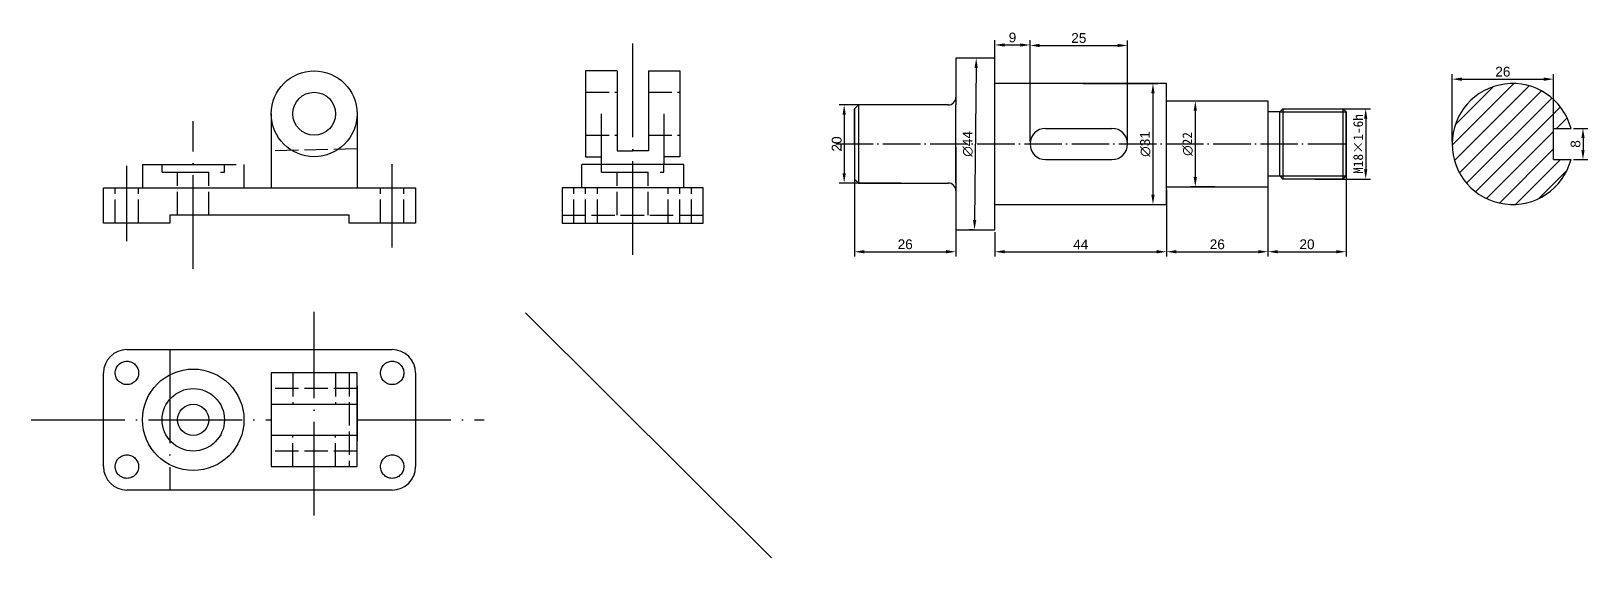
# Model space of a CAD drawing. Header units: millimetres. Extents: x 2342 to 3826, y 1446 to 1793.
# Drawn here: x 3426.7 to 3825.7, y 1462.6 to 1597.5 of the extents above; entities that cross this region are included whole.
import ezdxf

# ---------------------------------------------------------------- set-up
doc = ezdxf.new("R2010")
doc.units = ezdxf.units.MM
doc.linetypes.add('ACAD_ISO02W100', pattern=[15, 12, -3])
doc.linetypes.add('ACAD_ISO04W100', pattern=[30, 24, -3, 0, -3])
for name, color, linetype in [('尺寸标注', 7, 'Continuous'), ('点划线', 7, 'ACAD_ISO04W100'), ('细实线', 7, 'Continuous'), ('虚线', 7, 'ACAD_ISO02W100')]:
    doc.layers.add(name, color=color, linetype=linetype)
doc.layers.add('粗实线', color=7, linetype='Continuous', lineweight=30)
doc.styles.get("Standard").update_dxf_attribs({"font": 'arial.ttf'})
doc.dimstyles.new('ISO-25', dxfattribs={"dimtxt": 2.5, "dimasz": 2.5, "dimexe": 1.25, "dimexo": 0.625, "dimtad": 1, "dimtxsty": 'Standard', "dimcen": 2.5, "dimadec": 0, "dimazin": 0, "dimtfac": 1, "dimtmove": 0, "dimatfit": 3, "dimfxl": 1, "dimarcsym": 0})

# ---------------------------------------------------------------- blocks, each defined once
blk = doc.blocks.new('*D3')
at = {"layer": 'Defpoints', "color": 0, "linetype": 'Continuous', "lineweight": -3, "transparency": 16777216}
for p in [(3816.92, 1585.24), (3790.92, 1568.63), (3816.92, 1568.63)]:
    blk.add_point(p, dxfattribs=at)
at = {"layer": '尺寸标注', "color": 0, "linetype": 'Continuous', "lineweight": -2, "transparency": 16777216}
for p, q in [((3790.92, 1569.25), (3790.92, 1586.49)), ((3793.42, 1585.24), (3814.42, 1585.24)), ((3816.92, 1569.25), (3816.92, 1586.49))]:
    blk.add_line(p, q, dxfattribs=at)
at = {"layer": '尺寸标注', "color": 0, "linetype": 'Continuous', "lineweight": -3, "transparency": 16777216}
for points in [[(3793.42, 1585.65), (3793.42, 1584.82), (3790.92, 1585.24)], [(3814.42, 1585.65), (3814.42, 1584.82), (3816.92, 1585.24)]]:
    blk.add_solid(points, dxfattribs=at)
at = {"layer": '尺寸标注', "color": 0, "linetype": 'Continuous', "lineweight": -3, "transparency": 16777216, "insert": (3803.92, 1587.14), "char_height": 2.5, "attachment_point": 5}
blk.add_mtext('26', dxfattribs=at)
blk = doc.blocks.new('*D4')
at = {"layer": 'Defpoints', "color": 0, "linetype": 'Continuous', "lineweight": -3, "transparency": 16777216}
for p in [(3821.4, 1572.63), (3821.4, 1564.63), (3824.47, 1564.63)]:
    blk.add_point(p, dxfattribs=at)
at = {"layer": '尺寸标注', "color": 0, "linetype": 'Continuous', "lineweight": -2, "transparency": 16777216}
for p, q in [((3822.02, 1572.63), (3825.72, 1572.63)), ((3824.47, 1570.13), (3824.47, 1567.13)), ((3822.02, 1564.63), (3825.72, 1564.63))]:
    blk.add_line(p, q, dxfattribs=at)
at = {"layer": '尺寸标注', "color": 0, "linetype": 'Continuous', "lineweight": -3, "transparency": 16777216}
for points in [[(3824.05, 1570.13), (3824.88, 1570.13), (3824.47, 1572.63)], [(3824.05, 1567.13), (3824.88, 1567.13), (3824.47, 1564.63)]]:
    blk.add_solid(points, dxfattribs=at)
at = {"layer": '尺寸标注', "color": 0, "linetype": 'Continuous', "lineweight": -3, "transparency": 16777216, "insert": (3822.56, 1568.63), "char_height": 2.5, "attachment_point": 5, "rotation": 90}
blk.add_mtext('8', dxfattribs=at)
blk = doc.blocks.new('*D5')
at = {"layer": 'Defpoints', "color": 0, "linetype": 'Continuous', "lineweight": -3, "transparency": 16777216}
for p in [(3743.72, 1568.63), (3763.72, 1568.63), (3763.72, 1541.02)]:
    blk.add_point(p, dxfattribs=at)
at = {"layer": '尺寸标注', "color": 0, "linetype": 'Continuous', "lineweight": -2, "transparency": 16777216}
for p, q in [((3743.72, 1568), (3743.72, 1539.77)), ((3763.72, 1568), (3763.72, 1539.77)), ((3746.22, 1541.02), (3761.22, 1541.02))]:
    blk.add_line(p, q, dxfattribs=at)
at = {"layer": '尺寸标注', "color": 0, "linetype": 'Continuous', "lineweight": -3, "transparency": 16777216}
for points in [[(3746.22, 1541.44), (3746.22, 1540.61), (3743.72, 1541.02)], [(3761.22, 1541.44), (3761.22, 1540.61), (3763.72, 1541.02)]]:
    blk.add_solid(points, dxfattribs=at)
at = {"layer": '尺寸标注', "color": 0, "linetype": 'Continuous', "lineweight": -3, "transparency": 16777216, "insert": (3753.72, 1542.92), "char_height": 2.5, "attachment_point": 5}
blk.add_mtext('20', dxfattribs=at)
blk = doc.blocks.new('*D6')
at = {"layer": 'Defpoints', "color": 0, "linetype": 'Continuous', "lineweight": -3, "transparency": 16777216}
for p in [(3717.72, 1557.63), (3743.72, 1557.63), (3743.72, 1541.02)]:
    blk.add_point(p, dxfattribs=at)
at = {"layer": '尺寸标注', "color": 0, "linetype": 'Continuous', "lineweight": -2, "transparency": 16777216}
for p, q in [((3717.72, 1557), (3717.72, 1539.77)), ((3743.72, 1557), (3743.72, 1539.77)), ((3720.22, 1541.02), (3741.22, 1541.02))]:
    blk.add_line(p, q, dxfattribs=at)
at = {"layer": '尺寸标注', "color": 0, "linetype": 'Continuous', "lineweight": -3, "transparency": 16777216}
for points in [[(3720.22, 1541.44), (3720.22, 1540.61), (3717.72, 1541.02)], [(3741.22, 1541.44), (3741.22, 1540.61), (3743.72, 1541.02)]]:
    blk.add_solid(points, dxfattribs=at)
at = {"layer": '尺寸标注', "color": 0, "linetype": 'Continuous', "lineweight": -3, "transparency": 16777216, "insert": (3730.72, 1542.92), "char_height": 2.5, "attachment_point": 5}
blk.add_mtext('26', dxfattribs=at)
blk = doc.blocks.new('*D7')
at = {"layer": 'Defpoints', "color": 0, "linetype": 'Continuous', "lineweight": -3, "transparency": 16777216}
for p in [(3673.72, 1546.63), (3717.72, 1546.63), (3717.72, 1541.02)]:
    blk.add_point(p, dxfattribs=at)
at = {"layer": '尺寸标注', "color": 0, "linetype": 'Continuous', "lineweight": -2, "transparency": 16777216}
for p, q in [((3673.72, 1546), (3673.72, 1539.77)), ((3717.72, 1546), (3717.72, 1539.77)), ((3676.22, 1541.02), (3715.22, 1541.02))]:
    blk.add_line(p, q, dxfattribs=at)
at = {"layer": '尺寸标注', "color": 0, "linetype": 'Continuous', "lineweight": -3, "transparency": 16777216}
for points in [[(3676.22, 1541.44), (3676.22, 1540.61), (3673.72, 1541.02)], [(3715.22, 1541.44), (3715.22, 1540.61), (3717.72, 1541.02)]]:
    blk.add_solid(points, dxfattribs=at)
at = {"layer": '尺寸标注', "color": 0, "linetype": 'Continuous', "lineweight": -3, "transparency": 16777216, "insert": (3695.72, 1542.9), "char_height": 2.5, "attachment_point": 5}
blk.add_mtext('44', dxfattribs=at)
blk = doc.blocks.new('*D8')
at = {"layer": 'Defpoints', "color": 0, "linetype": 'Continuous', "lineweight": -3, "transparency": 16777216}
for p in [(3637.72, 1568.63), (3663.72, 1568.63), (3663.72, 1541.02)]:
    blk.add_point(p, dxfattribs=at)
at = {"layer": '尺寸标注', "color": 0, "linetype": 'Continuous', "lineweight": -2, "transparency": 16777216}
for p, q in [((3637.72, 1568), (3637.72, 1539.77)), ((3663.72, 1568), (3663.72, 1539.77)), ((3640.22, 1541.02), (3661.22, 1541.02))]:
    blk.add_line(p, q, dxfattribs=at)
at = {"layer": '尺寸标注', "color": 0, "linetype": 'Continuous', "lineweight": -3, "transparency": 16777216}
for points in [[(3640.22, 1541.44), (3640.22, 1540.61), (3637.72, 1541.02)], [(3661.22, 1541.44), (3661.22, 1540.61), (3663.72, 1541.02)]]:
    blk.add_solid(points, dxfattribs=at)
at = {"layer": '尺寸标注', "color": 0, "linetype": 'Continuous', "lineweight": -3, "transparency": 16777216, "insert": (3650.72, 1542.92), "char_height": 2.5, "attachment_point": 5}
blk.add_mtext('26', dxfattribs=at)
blk = doc.blocks.new('*D9')
at = {"layer": 'Defpoints', "color": 0, "linetype": 'Continuous', "lineweight": -3, "transparency": 16777216}
for p in [(3682.72, 1594), (3673.72, 1568.63), (3682.72, 1568.63)]:
    blk.add_point(p, dxfattribs=at)
at = {"layer": '尺寸标注', "color": 0, "linetype": 'Continuous', "lineweight": -2, "transparency": 16777216}
for p, q in [((3673.72, 1569.25), (3673.72, 1595.25)), ((3676.22, 1594), (3680.22, 1594)), ((3682.72, 1569.25), (3682.72, 1595.25))]:
    blk.add_line(p, q, dxfattribs=at)
at = {"layer": '尺寸标注', "color": 0, "linetype": 'Continuous', "lineweight": -3, "transparency": 16777216}
for points in [[(3676.22, 1594.41), (3676.22, 1593.58), (3673.72, 1594)], [(3680.22, 1594.41), (3680.22, 1593.58), (3682.72, 1594)]]:
    blk.add_solid(points, dxfattribs=at)
at = {"layer": '尺寸标注', "color": 0, "linetype": 'Continuous', "lineweight": -3, "transparency": 16777216, "insert": (3678.22, 1595.9), "char_height": 2.5, "attachment_point": 5}
blk.add_mtext('9', dxfattribs=at)
blk = doc.blocks.new('*D10')
at = {"layer": 'Defpoints', "color": 0, "linetype": 'Continuous', "lineweight": -3, "transparency": 16777216}
for p in [(3707.72, 1593.87), (3682.72, 1568.63), (3707.72, 1568.63)]:
    blk.add_point(p, dxfattribs=at)
at = {"layer": '尺寸标注', "color": 0, "linetype": 'Continuous', "lineweight": -2, "transparency": 16777216}
for p, q in [((3682.72, 1569.25), (3682.72, 1595.12)), ((3685.22, 1593.87), (3705.22, 1593.87)), ((3707.72, 1569.25), (3707.72, 1595.12))]:
    blk.add_line(p, q, dxfattribs=at)
at = {"layer": '尺寸标注', "color": 0, "linetype": 'Continuous', "lineweight": -3, "transparency": 16777216}
for points in [[(3685.22, 1594.29), (3685.22, 1593.45), (3682.72, 1593.87)], [(3705.22, 1594.29), (3705.22, 1593.45), (3707.72, 1593.87)]]:
    blk.add_solid(points, dxfattribs=at)
at = {"layer": '尺寸标注', "color": 0, "linetype": 'Continuous', "lineweight": -3, "transparency": 16777216, "insert": (3695.22, 1595.77), "char_height": 2.5, "attachment_point": 5}
blk.add_mtext('25', dxfattribs=at)
blk = doc.blocks.new('*D11')
at = {"layer": 'Defpoints', "color": 0, "linetype": 'Continuous', "lineweight": -3, "transparency": 16777216}
for p in [(3669.16, 1590.63), (3668.49, 1546.63), (3668.72, 1546.63)]:
    blk.add_point(p, dxfattribs=at)
at = {"layer": '尺寸标注', "color": 0, "linetype": 'Continuous', "lineweight": -2, "transparency": 16777216}
for p, q in [((3668.53, 1590.63), (3667.68, 1590.64)), ((3668.91, 1588.13), (3668.52, 1549.13)), ((3668.1, 1546.63), (3667.24, 1546.64))]:
    blk.add_line(p, q, dxfattribs=at)
at = {"layer": '尺寸标注', "color": 0, "linetype": 'Continuous', "lineweight": -3, "transparency": 16777216}
for points in [[(3668.49, 1588.13), (3669.32, 1588.13), (3668.93, 1590.63)], [(3668.1, 1549.13), (3668.93, 1549.13), (3668.49, 1546.63)]]:
    blk.add_solid(points, dxfattribs=at)
at = {"layer": '尺寸标注', "color": 0, "linetype": 'Continuous', "lineweight": -3, "transparency": 16777216, "insert": (3666.74, 1568.65), "char_height": 2.5, "attachment_point": 5, "rotation": 89.4288}
blk.add_mtext('∅44', dxfattribs=at)
blk = doc.blocks.new('*D12')
at = {"layer": 'Defpoints', "color": 0, "linetype": 'Continuous', "lineweight": -3, "transparency": 16777216}
for p in [(3695.72, 1584.13), (3695.72, 1553.13), (3714.23, 1553.13)]:
    blk.add_point(p, dxfattribs=at)
at = {"layer": '尺寸标注', "color": 0, "linetype": 'Continuous', "lineweight": -2, "transparency": 16777216}
for p, q in [((3696.35, 1584.13), (3715.48, 1584.13)), ((3714.23, 1581.63), (3714.23, 1555.63)), ((3696.35, 1553.13), (3715.48, 1553.13))]:
    blk.add_line(p, q, dxfattribs=at)
at = {"layer": '尺寸标注', "color": 0, "linetype": 'Continuous', "lineweight": -3, "transparency": 16777216}
for points in [[(3713.81, 1581.63), (3714.65, 1581.63), (3714.23, 1584.13)], [(3713.81, 1555.63), (3714.65, 1555.63), (3714.23, 1553.13)]]:
    blk.add_solid(points, dxfattribs=at)
at = {"layer": '尺寸标注', "color": 0, "linetype": 'Continuous', "lineweight": -3, "transparency": 16777216, "insert": (3712.26, 1568.63), "char_height": 2.5, "attachment_point": 5, "rotation": 90}
blk.add_mtext('∅31', dxfattribs=at)
blk = doc.blocks.new('*D13')
at = {"layer": 'Defpoints', "color": 0, "linetype": 'Continuous', "lineweight": -3, "transparency": 16777216}
for p in [(3650.22, 1578.63), (3635.07, 1558.63), (3650.22, 1558.63)]:
    blk.add_point(p, dxfattribs=at)
at = {"layer": '尺寸标注', "color": 0, "linetype": 'Continuous', "lineweight": -2, "transparency": 16777216}
for p, q in [((3649.6, 1578.63), (3633.82, 1578.63)), ((3635.07, 1576.13), (3635.07, 1561.13)), ((3649.6, 1558.63), (3633.82, 1558.63))]:
    blk.add_line(p, q, dxfattribs=at)
at = {"layer": '尺寸标注', "color": 0, "linetype": 'Continuous', "lineweight": -3, "transparency": 16777216}
for points in [[(3634.66, 1576.13), (3635.49, 1576.13), (3635.07, 1578.63)], [(3634.66, 1561.13), (3635.49, 1561.13), (3635.07, 1558.63)]]:
    blk.add_solid(points, dxfattribs=at)
at = {"layer": '尺寸标注', "color": 0, "linetype": 'Continuous', "lineweight": -3, "transparency": 16777216, "insert": (3633.17, 1568.63), "char_height": 2.5, "attachment_point": 5, "rotation": 90}
blk.add_mtext('20', dxfattribs=at)
blk = doc.blocks.new('*D14')
at = {"layer": 'Defpoints', "color": 0, "linetype": 'Continuous', "lineweight": -3, "transparency": 16777216}
for p in [(3730.72, 1579.63), (3725.09, 1557.63), (3730.72, 1557.63)]:
    blk.add_point(p, dxfattribs=at)
at = {"layer": '尺寸标注', "color": 0, "linetype": 'Continuous', "lineweight": -2, "transparency": 16777216}
for p, q in [((3730.1, 1579.63), (3723.84, 1579.63)), ((3725.09, 1577.13), (3725.09, 1560.13)), ((3730.1, 1557.63), (3723.84, 1557.63))]:
    blk.add_line(p, q, dxfattribs=at)
at = {"layer": '尺寸标注', "color": 0, "linetype": 'Continuous', "lineweight": -3, "transparency": 16777216}
for points in [[(3724.67, 1577.13), (3725.5, 1577.13), (3725.09, 1579.63)], [(3724.67, 1560.13), (3725.5, 1560.13), (3725.09, 1557.63)]]:
    blk.add_solid(points, dxfattribs=at)
at = {"layer": '尺寸标注', "color": 0, "linetype": 'Continuous', "lineweight": -3, "transparency": 16777216, "insert": (3723.11, 1568.63), "char_height": 2.5, "attachment_point": 5, "rotation": 90}
blk.add_mtext('∅{\\fFangSong|b0|i0|c0|p49;22}', dxfattribs=at)
blk = doc.blocks.new('*D15')
at = {"layer": 'Defpoints', "color": 0, "linetype": 'Continuous', "lineweight": -3, "transparency": 16777216}
for p in [(3755.22, 1577.63), (3755.22, 1559.63), (3768.77, 1559.63)]:
    blk.add_point(p, dxfattribs=at)
at = {"layer": '尺寸标注', "color": 0, "linetype": 'Continuous', "lineweight": -2, "transparency": 16777216}
for p, q in [((3755.85, 1577.63), (3770.02, 1577.63)), ((3768.77, 1575.13), (3768.77, 1562.13)), ((3755.85, 1559.63), (3770.02, 1559.63))]:
    blk.add_line(p, q, dxfattribs=at)
at = {"layer": '尺寸标注', "color": 0, "linetype": 'Continuous', "lineweight": -3, "transparency": 16777216}
for points in [[(3768.35, 1575.13), (3769.18, 1575.13), (3768.77, 1577.63)], [(3768.35, 1562.13), (3769.18, 1562.13), (3768.77, 1559.63)]]:
    blk.add_solid(points, dxfattribs=at)
at = {"layer": '尺寸标注', "color": 0, "linetype": 'Continuous', "lineweight": -3, "transparency": 16777216, "insert": (3766.85, 1568.63), "char_height": 2.5, "attachment_point": 5, "rotation": 90}
blk.add_mtext('{\\fFangSong|b0|i0|c0|p49;M18×1-6h}', dxfattribs=at)

msp = doc.modelspace()

# ---------------------------------------------------------------- hatches: boundary and pattern name
at = {"layer": '粗实线', "linetype": 'Continuous', "lineweight": -3}
h = msp.add_hatch(dxfattribs=at)
h.set_pattern_fill('ANSI31', color=256)
h.paths.add_polyline_path([(3816.923, 1572.628), (3821.398, 1572.628, 7.6187448), (3821.398, 1564.628), (3816.923, 1564.628)])

# ---------------------------------------------------------------- linework, layer by layer
at = {"layer": '点划线', "linetype": 'ACAD_ISO04W100', "lineweight": -3}
for p, q in [((3580.871, 1540.235), (3580.871, 1595.355)), ((3468.215, 1536.625), (3468.215, 1574.499)), ((3451.215, 1543.746), (3451.215, 1563.007)), ((3519.215, 1542.128), (3519.215, 1563.492)), ((3499.215, 1473.442), (3499.215, 1525.599)), ((3462.215, 1515.964), (3462.215, 1479.964)), ((3426.66, 1497.964), (3488.215, 1497.964)), ((3510.215, 1497.964), (3542.786, 1497.964))]:
    msp.add_line(p, q, dxfattribs=at)
at = {"layer": '点划线', "linetype": 'ACAD_ISO04W100', "lineweight": -3, "ltscale": 0.4}
msp.add_line((3632.905, 1568.628), (3763.721, 1568.628), dxfattribs=at)
at = {"layer": '粗实线', "linetype": 'Continuous', "lineweight": 30}
for p, q in [((3673.721, 1590.628), (3663.721, 1590.628)), ((3663.721, 1590.628), (3663.721, 1578.628)), ((3673.721, 1546.628), (3673.721, 1590.628)), ((3568.805, 1587.373), (3568.805, 1565.373)), ((3576.849, 1587.373), (3568.805, 1587.373)), ((3576.849, 1587.373), (3576.849, 1566.873)), ((3584.893, 1587.373), (3592.937, 1587.373)), ((3584.893, 1587.373), (3584.893, 1566.873)), ((3592.937, 1587.373), (3592.937, 1565.373)), ((3717.721, 1584.128), (3673.721, 1584.128)), ((3717.721, 1553.128), (3717.721, 1584.128)), ((3572.827, 1563.373), (3572.827, 1576.373)), ((3588.915, 1563.373), (3588.915, 1576.373)), ((3637.721, 1577.628), (3638.721, 1578.628)), ((3637.721, 1568.628), (3637.721, 1577.628)), ((3637.721, 1577.628), (3637.721, 1559.628)), ((3661.721, 1578.628), (3638.721, 1578.628)), ((3638.721, 1578.628), (3638.721, 1558.628)), ((3663.721, 1558.628), (3663.721, 1578.628)), ((3743.721, 1579.628), (3717.721, 1579.628)), ((3743.721, 1557.628), (3743.721, 1579.628)), ((3746.721, 1576.828), (3743.721, 1576.828)), ((3746.721, 1576.828), (3747.521, 1577.628)), ((3746.721, 1560.428), (3746.721, 1576.828)), ((3747.521, 1577.628), (3762.921, 1577.628)), ((3762.921, 1577.628), (3763.721, 1576.828)), ((3762.921, 1577.628), (3762.921, 1559.628)), ((3763.721, 1560.428), (3763.721, 1576.828)), ((3763.721, 1560.428), (3763.721, 1576.828)), ((3763.721, 1576.828), (3763.721, 1560.428)), ((3686.721, 1572.628), (3703.721, 1572.628)), ((3816.923, 1564.628), (3816.923, 1572.628)), ((3816.923, 1572.628), (3821.398, 1572.628)), ((3568.805, 1565.373), (3572.827, 1565.373)), ((3576.849, 1566.873), (3580.871, 1566.873)), ((3584.893, 1566.873), (3580.871, 1566.873)), ((3592.937, 1565.373), (3588.915, 1565.373)), ((3686.721, 1564.628), (3703.721, 1564.628)), ((3816.923, 1564.628), (3821.398, 1564.628)), ((3743.721, 1560.428), (3746.721, 1560.428)), ((3747.521, 1559.628), (3746.721, 1560.428)), ((3763.721, 1560.428), (3762.921, 1559.628)), ((3638.721, 1558.628), (3637.721, 1559.628)), ((3638.721, 1558.628), (3661.721, 1558.628)), ((3663.721, 1558.628), (3663.721, 1546.628)), ((3717.721, 1557.628), (3743.721, 1557.628)), ((3762.921, 1559.628), (3747.521, 1559.628)), ((3673.721, 1553.128), (3717.721, 1553.128)), ((3663.721, 1546.628), (3673.721, 1546.628))]:
    msp.add_line(p, q, dxfattribs=at)
at = {"layer": '粗实线', "linetype": 'ByBlock', "lineweight": 30}
for p, q in [((3488.215, 1576.373), (3488.215, 1557.373)), ((3510.215, 1576.373), (3510.215, 1557.373)), ((3593.942, 1563.373), (3567.8, 1563.373)), ((3593.942, 1557.373), (3593.942, 1563.373)), ((3445.215, 1557.373), (3525.215, 1557.373)), ((3445.215, 1548.373), (3445.215, 1557.373)), ((3525.215, 1557.373), (3525.215, 1548.373)), ((3598.97, 1557.373), (3562.772, 1557.373)), ((3562.772, 1557.373), (3562.772, 1548.373)), ((3598.97, 1548.373), (3598.97, 1557.373)), ((3462.215, 1548.373), (3445.215, 1548.373)), ((3508.215, 1550.373), (3462.215, 1550.373)), ((3462.215, 1550.373), (3462.215, 1548.373)), ((3508.215, 1548.373), (3508.215, 1550.373)), ((3525.215, 1548.373), (3508.215, 1548.373)), ((3525.215, 1548.373), (3508.215, 1548.373)), ((3562.772, 1548.373), (3598.97, 1548.373)), ((3510.215, 1509.964), (3488.215, 1509.964)), ((3488.215, 1509.964), (3488.215, 1492.546)), ((3510.215, 1485.964), (3510.215, 1509.964)), ((3510.215, 1506.652), (3510.215, 1492.546)), ((3488.215, 1501.964), (3510.215, 1501.964)), ((3510.215, 1501.964), (3510.215, 1493.964)), ((3510.215, 1493.964), (3488.215, 1493.964)), ((3488.215, 1492.546), (3488.215, 1485.964)), ((3488.215, 1485.964), (3510.215, 1485.964))]:
    msp.add_line(p, q, dxfattribs=at)
at = {"layer": '粗实线', "linetype": 'ACAD_ISO02W100', "lineweight": -3}
for p, q in [((3493.715, 1566.998), (3493.715, 1566.847)), ((3481.215, 1563.373), (3481.215, 1561.373))]:
    msp.add_line(p, q, dxfattribs=at)
at = {"layer": '粗实线', "linetype": 'ACAD_ISO04W100', "lineweight": 30}
for p, q in [((3455.215, 1563.373), (3481.215, 1563.373)), ((3455.215, 1563.373), (3455.215, 1557.373)), ((3481.215, 1563.373), (3481.215, 1557.373))]:
    msp.add_line(p, q, dxfattribs=at)
at = {"layer": '粗实线', "linetype": 'ACAD_ISO02W100', "lineweight": 30}
msp.add_line((3567.8, 1557.373), (3567.8, 1563.373), dxfattribs=at)
at = {"layer": '粗实线', "linetype": 'ByBlock'}
for p, q in [((3451.215, 1515.964), (3519.215, 1515.964)), ((3445.215, 1485.964), (3445.215, 1509.964)), ((3525.215, 1509.964), (3525.215, 1485.964)), ((3519.215, 1479.964), (3451.215, 1479.964))]:
    msp.add_line(p, q, dxfattribs=at)
at = {"layer": '粗实线', "linetype": 'ByBlock', "lineweight": 30}
for radius in [11, 5.5]:
    msp.add_circle((3499.215, 1576.373), radius, dxfattribs=at)
at = {"layer": '粗实线', "linetype": 'ACAD_ISO04W100'}
for centre in [(3451.215, 1509.964), (3519.215, 1509.964), (3451.215, 1485.964), (3519.215, 1485.964)]:
    msp.add_circle(centre, 3, dxfattribs=at)
at = {"layer": '粗实线', "linetype": 'ByBlock'}
for radius in [13, 8, 4]:
    msp.add_circle((3468.215, 1497.964), radius, dxfattribs=at)
at = {"layer": '粗实线', "linetype": 'Continuous', "lineweight": 30}
for centre, radius, start, end in [((3661.721, 1580.628), 2, 270, 0), ((3806.423, 1568.628), 15.5, 14.95525, 345.04475), ((3686.721, 1568.628), 4, 90, 270), ((3703.721, 1568.628), 4, 270, 90), ((3661.721, 1556.628), 2, 360, 90)]:
    msp.add_arc(centre, radius, start, end, dxfattribs=at)
at = {"layer": '粗实线', "linetype": 'ByBlock'}
for centre, start, end in [((3451.215, 1509.964), 90, 180), ((3519.215, 1509.964), 0, 90), ((3451.215, 1485.964), 180, 270), ((3519.215, 1485.964), 270, 0)]:
    msp.add_arc(centre, 6, start, end, dxfattribs=at)
at = {"layer": '细实线', "linetype": 'Continuous', "lineweight": -3}
for p, q in [((3746.721, 1576.828), (3763.721, 1576.828)), ((3747.521, 1577.628), (3747.521, 1559.628)), ((3746.721, 1560.428), (3763.721, 1560.428))]:
    msp.add_line(p, q, dxfattribs=at)
at = {"layer": '虚线', "linetype": 'ACAD_ISO02W100', "lineweight": -3, "ltscale": 0.5}
for p, q in [((3568.805, 1581.873), (3576.849, 1581.873)), ((3584.893, 1581.873), (3592.937, 1581.873)), ((3568.805, 1570.873), (3576.849, 1570.873)), ((3584.893, 1570.873), (3592.937, 1570.873)), ((3510.215, 1567.373), (3488.215, 1566.873)), ((3460.215, 1561.373), (3460.215, 1563.373)), ((3464.215, 1550.373), (3464.215, 1561.373)), ((3472.215, 1550.373), (3472.215, 1561.373)), ((3476.215, 1561.373), (3476.215, 1563.373)), ((3572.871, 1561.373), (3572.871, 1563.373)), ((3576.871, 1550.373), (3576.871, 1561.373)), ((3584.871, 1550.373), (3584.871, 1561.373)), ((3588.871, 1561.373), (3588.871, 1563.373)), ((3448.215, 1548.373), (3448.215, 1557.373)), ((3454.215, 1548.373), (3454.215, 1557.373)), ((3516.215, 1548.373), (3516.215, 1557.373)), ((3522.215, 1548.373), (3522.215, 1557.373)), ((3565.789, 1548.373), (3565.789, 1557.373)), ((3568.805, 1548.373), (3568.805, 1557.373)), ((3571.822, 1548.373), (3571.822, 1557.373)), ((3589.92, 1548.373), (3589.92, 1557.373)), ((3592.937, 1548.373), (3592.937, 1557.373)), ((3595.953, 1548.373), (3595.953, 1557.373)), ((3562.772, 1550.373), (3598.97, 1550.373)), ((3493.715, 1509.964), (3493.715, 1501.964)), ((3504.715, 1509.964), (3504.715, 1501.964)), ((3508.215, 1509.964), (3508.215, 1485.964)), ((3510.215, 1505.964), (3488.215, 1505.964)), ((3493.715, 1485.964), (3493.715, 1493.964)), ((3504.715, 1485.964), (3504.715, 1493.964)), ((3510.215, 1489.964), (3488.215, 1489.964))]:
    msp.add_line(p, q, dxfattribs=at)
at = {"layer": '虚线', "linetype": 'ACAD_ISO02W100', "lineweight": -3}
for p, q in [((3460.215, 1561.373), (3476.215, 1561.373)), ((3572.871, 1561.373), (3588.871, 1561.373))]:
    msp.add_line(p, q, dxfattribs=at)
at = {"layer": '虚线', "linetype": 'ByBlock', "lineweight": -3}
msp.add_line((3616.438, 1462.592), (3553.352, 1525.333), dxfattribs=at)

# ---------------------------------------------------------------- dimensions: what is measured, and where the dimension line sits
at = {"layer": '尺寸标注', "linetype": 'Continuous', "lineweight": -3}
for base, p1, p2, picture, middle in [((3682.721, 1593.997), (3673.721, 1568.628), (3682.721, 1568.628), '*D9', (3678.221, 1595.899)), ((3707.721, 1593.871), (3682.721, 1568.628), (3707.721, 1568.628), '*D10', (3695.221, 1595.773)), ((3816.923, 1585.238), (3790.923, 1568.628), (3816.923, 1568.628), '*D3', (3803.923, 1587.139)), ((3663.721, 1541.023), (3637.721, 1568.628), (3663.721, 1568.628), '*D8', (3650.721, 1542.925)), ((3763.721, 1541.023), (3743.721, 1568.628), (3763.721, 1568.628), '*D5', (3753.721, 1542.925)), ((3743.721, 1541.023), (3717.721, 1557.628), (3743.721, 1557.628), '*D6', (3730.721, 1542.925)), ((3717.721, 1541.023), (3673.721, 1546.628), (3717.721, 1546.628), '*D7', (3695.721, 1542.898))]:
    dim = msp.add_linear_dim(base=base, p1=p1, p2=p2, dimstyle='ISO-25', dxfattribs=at)
    dim.commit()
    dim.dimension.update_dxf_attribs({"geometry": picture, "text_midpoint": middle})
dim = msp.add_aligned_dim(p1=(3669.16, 1590.628), p2=(3668.721, 1546.628), distance=-0.229, text='∅44', dimstyle='ISO-25', dxfattribs=at)
dim.commit()
dim.dimension.update_dxf_attribs({"geometry": '*D11', "text_midpoint": (3666.74, 1568.65)})
for base, p1, p2, text, picture, middle in [((3714.228, 1553.128), (3695.721, 1584.128), (3695.721, 1553.128), '∅<>', '*D12', (3712.257, 1568.628)), ((3725.085, 1557.628), (3730.721, 1579.628), (3730.721, 1557.628), '∅{\\fFangSong|b0|i0|c0|p49;22}', '*D14', (3723.114, 1568.628)), ((3768.765, 1559.628), (3755.221, 1577.628), (3755.221, 1559.628), '{\\fFangSong|b0|i0|c0|p49;M18×1-6h}', '*D15', (3766.847, 1568.628))]:
    dim = msp.add_linear_dim(base=base, p1=p1, p2=p2, angle=90, text=text, dimstyle='ISO-25', dxfattribs=at)
    dim.commit()
    dim.dimension.update_dxf_attribs({"geometry": picture, "text_midpoint": middle})
for base, p1, p2, picture, middle in [((3635.075, 1558.628), (3650.221, 1578.628), (3650.221, 1558.628), '*D13', (3633.173, 1568.628)), ((3824.465, 1564.628), (3821.398, 1572.628), (3821.398, 1564.628), '*D4', (3822.564, 1568.628))]:
    dim = msp.add_linear_dim(base=base, p1=p1, p2=p2, angle=90, dimstyle='ISO-25', dxfattribs=at)
    dim.commit()
    dim.dimension.update_dxf_attribs({"geometry": picture, "text_midpoint": middle})

doc.saveas('drawing.dxf')
